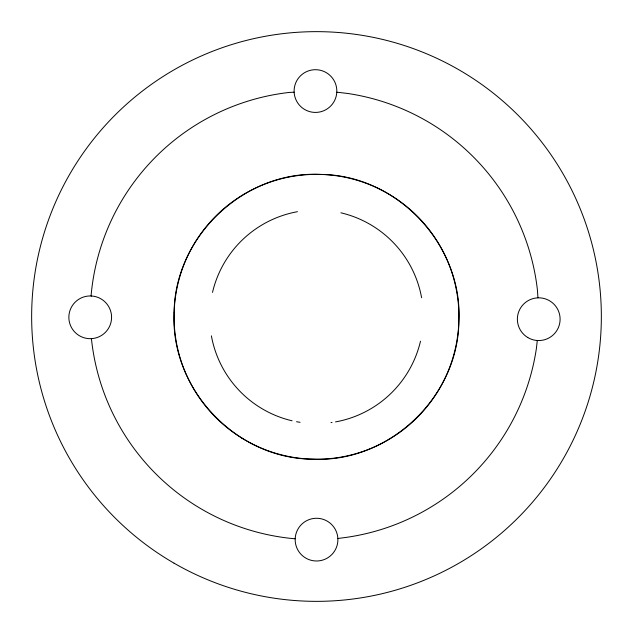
<?xml version="1.0" encoding="UTF-8"?>
<svg xmlns="http://www.w3.org/2000/svg" width="633" height="633" viewBox="0 0 633 633"><rect width="100%" height="100%" fill="white"/><g stroke="black" fill="none" stroke-linecap="round" stroke-linejoin="round"><path stroke-width="0.95" d="M91.097 295.975L91.247 293.862A224.319 224.319 0 0 1 289.099 92.45L294.131 92.181M537.29 340.507L536.396 348.435A224.319 224.319 0 0 1 339.968 538.192L337.864 538.509M297.463 211.715L296.497 211.873A106.819 106.819 0 0 0 212.506 292.399M330.988 422.63L332.016 422.464M335.537 421.887L336.503 421.728A106.819 106.819 0 0 0 420.494 341.203M295.192 538.754L293.071 538.612A224.319 224.319 0 0 1 91.658 340.752L91.342 338.655M336.796 92.181A21.364 21.364 0 0 1 303.832 108.979A21.364 21.364 0 0 1 305.763 72.027A21.364 21.364 0 0 1 336.796 92.181L347.652 93.455A224.319 224.319 0 0 1 537.409 289.882L537.955 297.842M300.074 422.314L296.545 421.736M421.681 297.747L421.428 296.798A106.819 106.819 0 0 0 340.902 212.807M211.414 335.846L211.572 336.803A106.819 106.819 0 0 0 292.098 420.795M174.13 312.773C170.079 388.797 236.338 458.925 312.473 459.17C388.496 463.221 458.624 396.962 458.87 320.828C462.921 244.805 396.662 174.676 320.527 174.431C244.504 170.38 174.376 236.639 174.13 312.773M295.2 538.509L295.168 539.633A21.364 21.364 0 0 0 326.889 558.314A21.364 21.364 0 0 0 327.854 521.513A21.364 21.364 0 0 0 295.2 538.509M91.342 295.983L90.226 295.951A21.364 21.364 0 0 0 71.537 327.672A21.364 21.364 0 0 0 108.338 328.638A21.364 21.364 0 0 0 91.342 295.983M174.075 563.188A284.85 284.85 0 0 0 601.35 316.5A284.85 284.85 0 0 0 174.075 69.812A284.85 284.85 0 0 0 174.075 563.188M527.772 337.524A21.364 21.364 0 0 0 560.102 319.53A21.364 21.364 0 0 0 528.349 300.525A21.364 21.364 0 0 0 527.772 337.524M241.83 438.083A142.425 142.425 0 0 0 458.87 320.828A142.425 142.425 0 0 0 248.801 191.49A142.425 142.425 0 0 0 241.83 438.083"/></g></svg>
